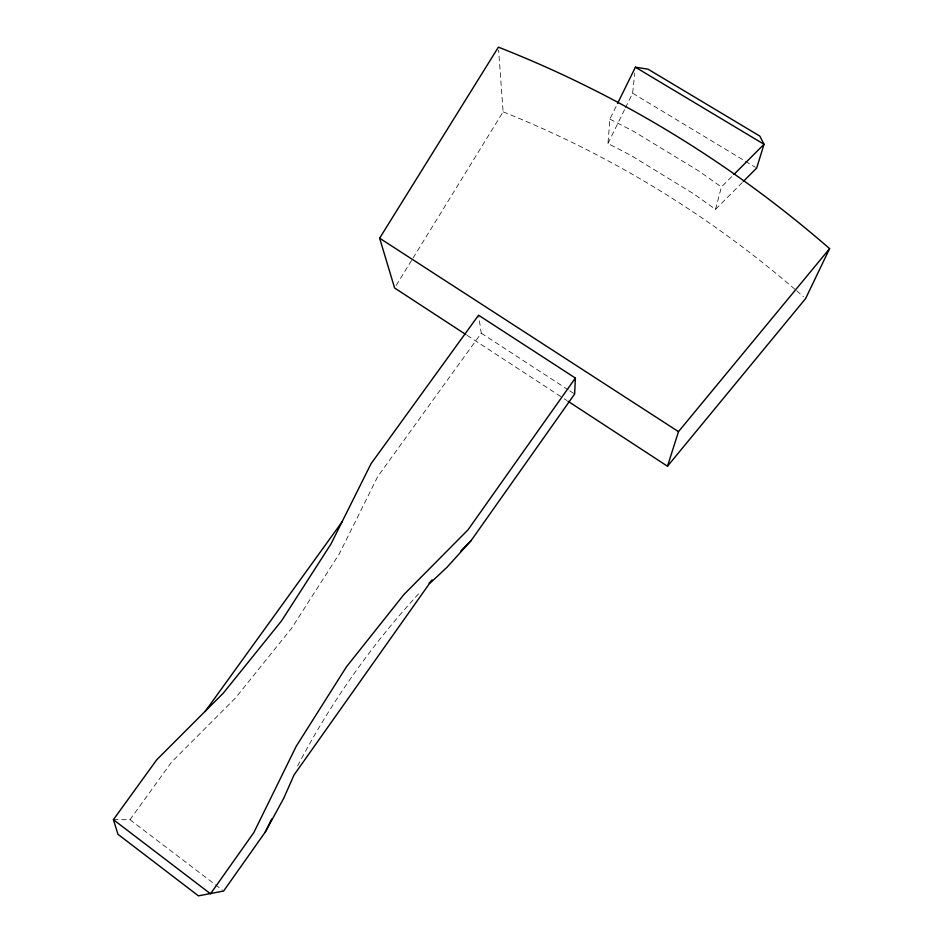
<?xml version="1.0" encoding="UTF-8"?>
<svg xmlns="http://www.w3.org/2000/svg" width="943" height="943" viewBox="0 0 943 943"><rect width="100%" height="100%" fill="white"/><g stroke="black" fill="none" stroke-linecap="round" stroke-linejoin="round"><path stroke-width="0.71" stroke-dasharray="4.71 3.54" d="M742.271 182.518L715.525 209.37L693.742 193.869L631.35 155.678L607.976 143.489L609.897 119.101L616.911 104.826M625.48 107.773L632.612 93.216L634.78 72.976M715.525 209.37L721.407 186.997L732.841 175.539M297.646 765.94C330.58 702.735 372.344 643.727 420.79 591.45M607.976 143.489L624.832 109.093M396.131 285.481L412.291 259.254M413.069 258.005L503.114 111.852L498.611 50.026M113.396 819.667L129.981 819.703L171.614 762.038L235.597 697.855L291.717 628.073L339.244 553.93L377.671 476.663L481.272 333.185L478.561 315.21M609.897 119.101L634.12 131.655L698.798 171.013L721.407 186.997M632.612 93.216L744.145 160.499M745.394 161.253L755.414 167.3M481.272 333.185L568.499 390.013M569.725 390.815L574.641 394.009M467.115 335.354L563.006 397.981M564.232 398.795L566.696 400.398M129.981 819.703L214.273 883.886M215.44 884.782L222.465 890.121M503.114 111.852A1232.984 1115.227 -77.5 0 1 795.597 289.855M796.717 290.821A1232.984 1115.227 -77.5 0 1 803.389 296.632"/><path stroke-width="1.41" d="M575.383 378.06L574.641 394.009L471.182 540.504L446.97 567.321L429.124 584.035L294.075 774.91L283.702 798.308L265.266 832.068L223.632 891.017L198.419 895.85L117.981 834.307L113.396 819.667L156.75 759.763L223.302 693.129L281.651 620.718L331.076 543.828L371.023 463.756L478.561 315.21L575.383 378.06L467.999 529.848L403.863 594.597L346.364 666.937L296.149 746.408L253.867 832.516L210.513 893.799L113.396 819.667M567.922 401.199L667.491 466.231L678.489 431.646L829.604 248.622A1375.365 1231.747 -77.1 0 0 498.399 47.15L379.628 238.19L394.598 287.98L465.889 334.553M829.604 248.622L805.605 298.577L667.491 466.231M265.266 832.068L271.631 819.054M617.547 103.53L635.405 67.201L648.006 69.169L759.846 136.11L764.03 144.279L756.675 168.054L743.296 181.48M205.091 711.529L342.238 521.668M429.041 583.104L432.142 579.969M460.915 550.877L471.182 540.504M733.89 174.49L764.03 144.279L635.405 67.201M379.628 238.19L678.489 431.646"/></g></svg>
